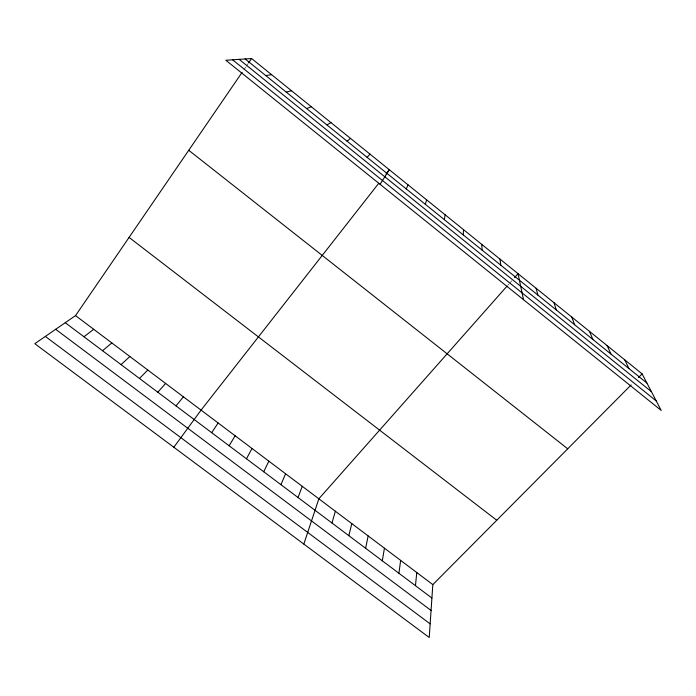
<?xml version="1.0" encoding="UTF-8"?>
<svg xmlns="http://www.w3.org/2000/svg" width="696" height="696" viewBox="0 0 696 696"><rect width="100%" height="100%" fill="white"/><g stroke="black" fill="none" stroke-linecap="round" stroke-linejoin="round"><path stroke-width="0.52" stroke-dasharray="3.48 2.61" d="M243.913 69.722L245.679 67.129M246.271 66.268L248.046 63.684M507.602 285.499L509.002 283.925M509.698 283.142L511.786 280.775"/><path stroke-width="1.04" d="M463.292 234.935L463.484 229.619M631.159 384.914L432.834 584.623L429.215 637.484L34.8 343.685L75.533 315.61L242.138 72.306M415.46 585.684L416.774 572.53M398.921 573.269L400.644 560.384M444.379 219.675L445.092 214.768M382.304 560.793L384.436 548.187M365.609 548.257L368.158 535.929M348.827 535.659L351.793 523.61M425.36 204.337L426.613 199.839M331.975 523L335.359 511.238M303.821 544.081L318.846 498.806L506.905 286.291M298.019 497.501L302.255 486.313M280.923 484.668L285.595 473.767M406.238 188.912L408.03 184.84M263.732 471.766L268.847 461.161M246.471 458.795L252.022 448.485M229.123 445.771L235.118 435.766M380.051 184.292L389.342 169.754L386.045 173.965M211.688 432.677L218.126 422.977M248.637 62.823L251.587 58.516L642.121 373.874L661.2 410.431L225.843 60.256L251.587 58.516M173.826 447.25L201.066 410.127L378.789 183.231M176.027 405.907L183.396 396.824M514.57 277.626L518.059 273.685L523.505 299.68M157.792 392.213L165.639 383.452M367.088 157.331L369.994 154.12M139.47 378.45L147.796 370.02M638.467 377.554L642.121 373.874M121.052 364.626L129.865 356.517M102.538 350.723L111.839 342.954M347.06 141.166L350.532 138.408M83.929 336.751L93.734 329.312M326.902 124.906L330.965 122.609M306.64 108.559L311.286 106.714M286.256 92.116L291.493 90.741M265.759 75.586L271.597 74.672M45.336 336.429L430.145 623.868M55.671 329.304L431.068 610.47M75.533 315.61L432.834 584.623M65.233 322.709L431.911 598.047M129.073 237.414L496.761 520.251M188.746 150.284L567.718 448.798M245.14 58.951L646.923 383.07M239.12 59.351L651.395 391.639M232.568 59.795L656.241 400.931M624.677 359.78L629.001 368.61M607.138 345.616L610.984 354.073M589.503 331.383L592.87 339.465M571.781 317.072L574.652 324.771M553.972 302.682L556.348 309.998M536.059 288.222L537.938 295.147M499.963 259.077L500.815 265.202M481.771 244.383L482.111 250.116"/></g></svg>
